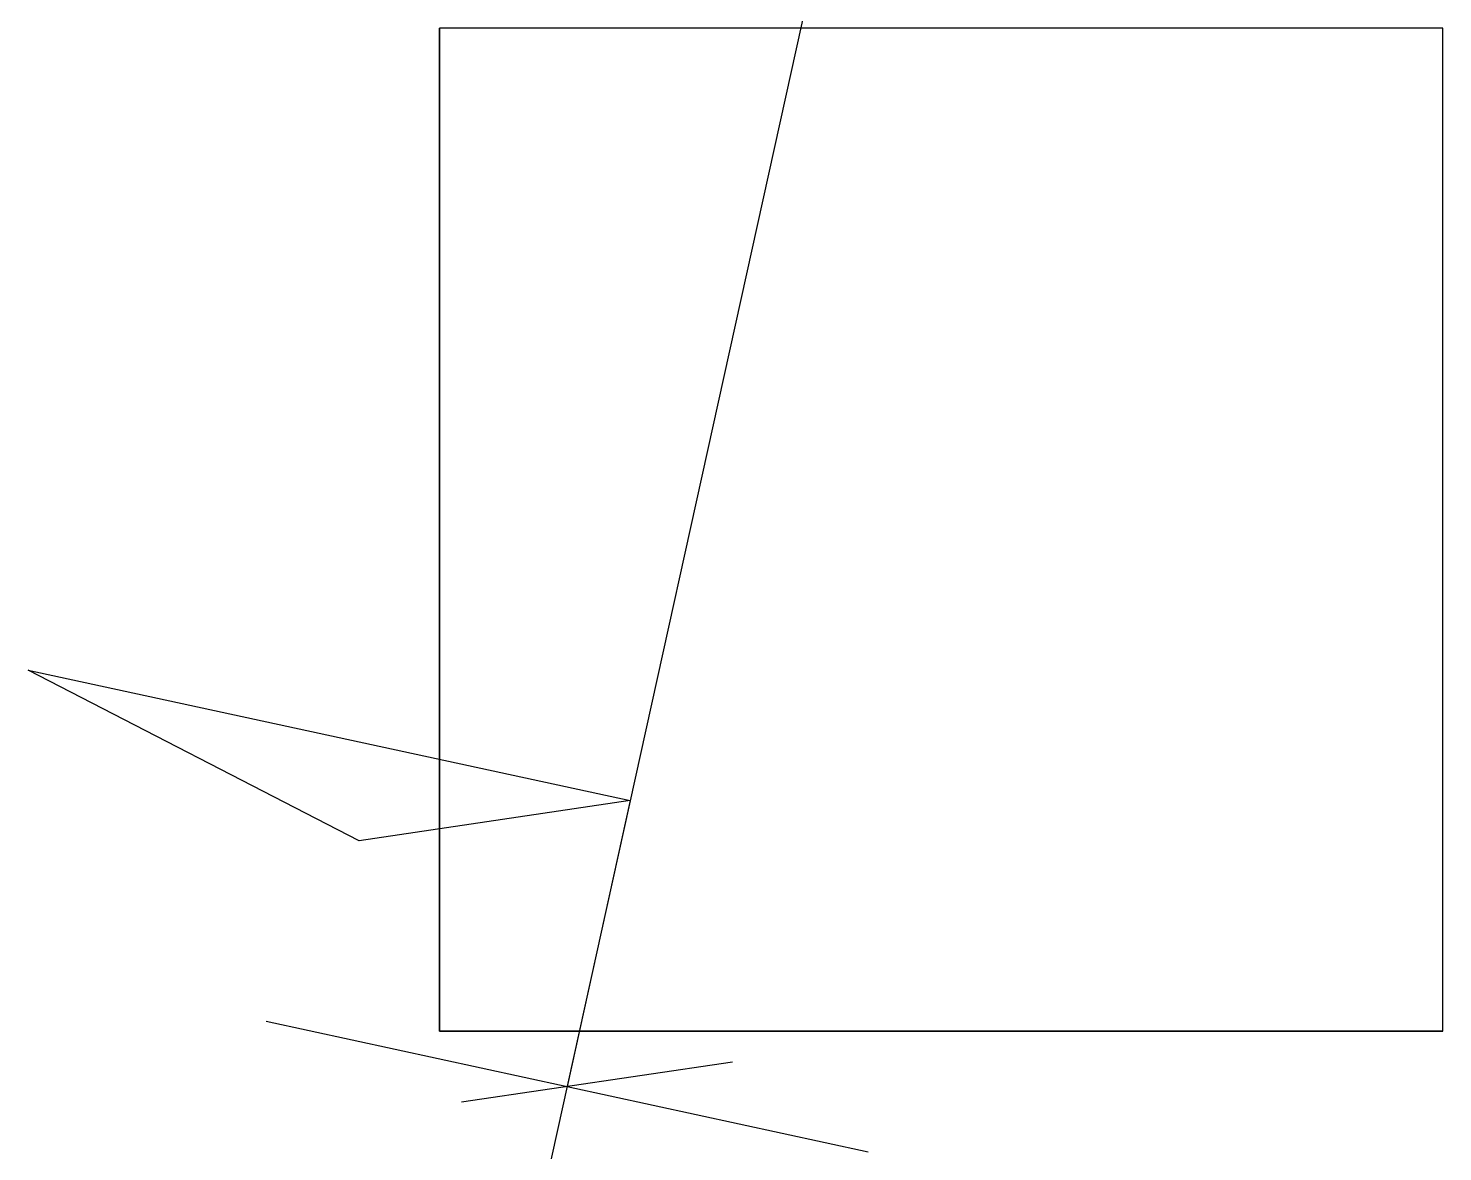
# Model space of a CAD drawing. Header units: inches. Extents: x -41 to 100, y -12 to 100.
import ezdxf

# ---------------------------------------------------------------- set-up
doc = ezdxf.new("R2010")
doc.units = ezdxf.units.IN
doc.header["$MEASUREMENT"] = 0

msp = doc.modelspace()

# ---------------------------------------------------------------- linework, layer by layer
at = {"color": 3}
for p, q in [((100, 100), (0, 100)), ((0, 100), (0, 0)), ((100, 0), (100, 100))]:
    msp.add_line(p, q, dxfattribs=at)
at = {"color": 5}
for p, q in [((0, 0, 100), (0, 100, 100)), ((0, 100, 100), (0, 100)), ((0, 100), (0, 0)), ((0, 0), (0, 0, 100))]:
    msp.add_line(p, q, dxfattribs=at)
for p, q in [((-8, 19, 48), (-41, 36, 8)), ((-41, 36, 8), (19, 23, 7)), ((19, 23, 7), (-8, 19, 48))]:
    msp.add_line(p, q)
at = {"color": 40, "true_color": 0xf8d731, "extrusion": (-0.209709, -0.950134, -0.230797)}
msp.add_line((19, 23, 7), (12.71, -5.5, 0.08), dxfattribs=at)
at = {"color": 4}
for p, q in [((-17.29, 1, 0.58), (42.71, -12, -0.42)), ((29.19, -3.06, -24.95), (2.19, -7.06, 16.05))]:
    msp.add_line(p, q, dxfattribs=at)
at = {"color": 240, "true_color": 0xed1f24}
for p, q in [((0, 0), (100, 0)), ((0, 0), (100, 0)), ((100, 0, 100), (0, 0, 100)), ((0, 0, 100), (0, 0)), ((100, 0), (100, 0, 100))]:
    msp.add_line(p, q, dxfattribs=at)
msp.add_xline((18.16, 19.2, 6.08), (-0.209709, -0.950134, -0.230797))

doc.saveas('drawing.dxf')
